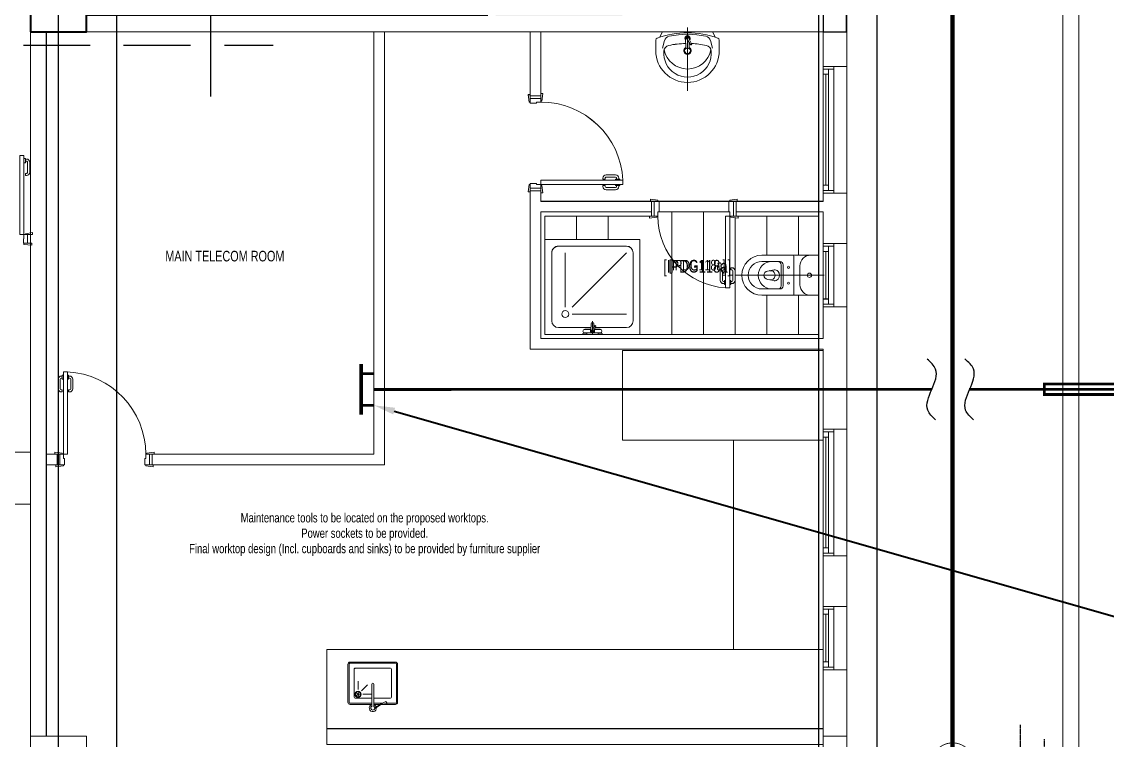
# Model space of a CAD drawing. Header units: metres. Extents: x -18745 to 220762, y -1579758 to -1356048.
# Drawn here: x 107464 to 117743, y -1381913 to -1375108 of the extents above; entities that cross this region are included whole.
import ezdxf
from ezdxf import colors
from ezdxf.entities.mleader import LeaderData, LeaderLine
from ezdxf.math import Vec2, Vec3

# ---------------------------------------------------------------- set-up
doc = ezdxf.new("R2010")
doc.units = ezdxf.units.M
for name, pattern in [('DASHDOTX2', [50.8, 25.4, -12.7, 0, -12.7]), ('DASHED', [19.05, 12.7, -6.35]), ('DASHED2', [0.375, 0.25, -0.125]), ('PHANTOMX2', [5, 2.5, -0.5, 0.5, -0.5, 0.5, -0.5])]:
    doc.linetypes.add(name, pattern=pattern)
doc.layers.get('0').update_dxf_attribs({"lineweight": 0})
for name, color, linetype in [('0E-PW-GRD', 6, 'Continuous'), ('0E-PW-GRD2', 6, 'Continuous'), ('A-100 - Copy$0$axes', 8, 'Continuous'), ('A-100 - Copy$0$PDF_Geometry', 8, 'Continuous'), ('PD-VENT', 70, 'Continuous')]:
    doc.layers.add(name, color=color, linetype=linetype)
for name, color, linetype, lineweight in [('A-100 - Copy$0$72_EGR_BASE_TEXT', 8, 'Continuous', 0), ('A-100 - Copy$0$Aluminum', 8, 'Continuous', 0), ('A-100 - Copy$0$car', 8, 'Continuous', 0), ('A-100 - Copy$0$Medical Equipment and Furniture', 8, 'Continuous', 0), ('A-100 - Copy$0$Proj', 8, 'Continuous', 0), ('A-100 - Copy$0$SANIT', 8, 'Continuous', 0), ('A-100 - Copy$0$Structure', 8, 'Continuous', 9), ('A-100 - Copy$0$Tiles', 8, 'Continuous', 0), ('A-100 - Copy$0$Walls', 8, 'Continuous', 0), ('A-100 - Copy$0$Wooden Joinery', 8, 'Continuous', 0), ('E-GRND', 94, 'DASHED2', 40), ('Proj', 7, 'Continuous', 18)]:
    doc.layers.add(name, color=color, linetype=linetype, lineweight=lineweight)
doc.styles.add('A-100 - Copy$0$X3G_ENTITY_257CFD', font='swisscl.ttf', dxfattribs={"height": 200})
doc.styles.add('A-100 - Copy$0$X3G_ENTITY_2587EA', font='swisscl.ttf', dxfattribs={"height": 200})
doc.styles.add('ROMANS', font='romans.shx', dxfattribs={"width": 0.85})

# ---------------------------------------------------------------- blocks, each defined once
blk = doc.blocks.new('A$C22ed9212')
at = {"layer": 'Proj', "elevation": 0}
for points in [[(-432849, -450919), (-432849, -448081, -0.414214), (-431649, -446881), (-427349, -446881), (-427349, -394531), (-432849, -394531), (-432849, -394381, -0.414214), (-430349, -391881), (-411749, -391881, -0.414214), (-408099, -395531), (-408099, -419046)], [(-432699, -450919), (-432699, -448081, -0.414214), (-431649, -447031), (-427199, -447031), (-427199, -394381), (-432699, -394381, -0.414214), (-430349, -392031), (-411749, -392031, -0.414214), (-408249, -395531), (-408249, -419046)]]:
    blk.add_lwpolyline(points, format="xyb", dxfattribs=at)
blk = doc.blocks.new('GROUND-ROD1')
at = {"layer": 'E-GRND', "linetype": 'ByBlock', "lineweight": -2}
h = blk.add_hatch(color=256, dxfattribs=at)
edge = h.paths.add_edge_path(flags=0)
edge.add_arc((-6, 4), 76.2, 0, 180)
edge.add_arc((-6, 4), 76.2, 180, 360)
for p, q in [((-650, -373), (-650, 373)), ((-876, -237), (-876, 237)), ((-1097, -92), (-1097, 95)), ((-2, 0), (-650, 0))]:
    blk.add_line(p, q, dxfattribs=at)
at = {"layer": 'E-GRND', "const_width": 8}
blk.add_lwpolyline([(111, -159, -2.025962), (111, 159, -0.493593), (111, -159, 0.493593)], format="xyb", dxfattribs=at)
at = {"layer": 'E-GRND', "linetype": 'ByBlock', "lineweight": -2}
for start, end in [(360, 180), (180, 360)]:
    blk.add_arc((-6, 4), 76.2, start, end, dxfattribs=at)
blk = doc.blocks.new('*U9')
at = {"layer": '0E-PW-GRD', "ltscale": 0.25}
for points, const_width in [([(-200, 850), (-200, 50)], 60), ([(-200, 700), (0, 700)], 40), ([(-200, 200), (0, 200)], 40)]:
    blk.add_lwpolyline(points, dxfattribs=dict(at, const_width=const_width))
blk = doc.blocks.new('A-100 - Copy$0$BMED-S-S DROP-IN SINK 45-38')
at = {"layer": 'A-100 - Copy$0$SANIT'}
for p, q in [((-18, 4), (-82, -36)), ((-235, -55), (-235, -415)), ((-225, -55), (-225, -415)), ((-80, -35), (-215, -35)), ((-135, -45), (-215, -45)), ((-82, -36), (-137, -43)), ((-122, -61), (-137, -43)), ((-79, -40), (-122, -61)), ((-19, -2), (-79, -40)), ((-9, -16), (-9, -226)), ((9, -16), (9, -226)), ((215, -35), (9, -35)), ((215, -45), (9, -45)), ((225, -415), (225, -55)), ((235, -415), (235, -55)), ((94, -131), (14, -131)), ((107, -163), (51, -219)), ((139, -176), (139, -256)), ((-215, -425), (215, -425)), ((-215, -435), (215, -435))]:
    blk.add_line(p, q, dxfattribs=at)
at = {"layer": 'A-100 - Copy$0$SANIT', "ltscale": 250}
for p, q in [((-177, -103), (-177, -367)), ((-9, -93), (-167, -93)), ((167, -93), (9, -93)), ((177, -367), (177, -103)), ((-167, -377), (167, -377))]:
    blk.add_line(p, q, dxfattribs=at)
at = {"layer": 'A-100 - Copy$0$SANIT'}
for points in [[(-9, -45), (-89, -45)], [(-9, -35), (-72, -35)], [(134, -131), (110, -131)], [(137, -126), (130, -103)], [(137, -135), (130, -158)], [(143, -128), (162, -114)], [(143, -134), (162, -148)]]:
    blk.add_lwpolyline(points, dxfattribs=at)
for points in [[(139, -160, 1), (139, -102, 1)], [(139, -136, 1), (139, -126, 1)]]:
    blk.add_lwpolyline(points, format="xyb", close=True, dxfattribs=at)
for radius in [26, 25]:
    blk.add_circle((139, -131), radius, dxfattribs=at)
for centre, radius, start, end in [((0, 0), 33.7, 286.1245, 188.9357), ((0, 0), 18.8, 299.9969, 239.9969), ((-215, -55), 20, 90, 180), ((-215, -55), 10, 90, 180), ((0, 0), 33.7, 197.3556, 253.8692), ((215, -55), 20, 0, 90), ((215, -55), 10, 0, 90), ((0, -226), 9.38, 179.9969, 359.9969), ((-215, -415), 20, 180, 270), ((-215, -415), 10, 180, 270), ((215, -415), 10, 270, 0), ((215, -415), 20, 270, 0)]:
    blk.add_arc(centre, radius, start, end, dxfattribs=at)
at = {"layer": 'A-100 - Copy$0$SANIT', "ltscale": 250}
for centre, start, end in [((-167, -103), 90.0094, 180.0094), ((167, -103), 0, 90), ((-167, -367), 180, 270), ((167, -367), 270, 0)]:
    blk.add_arc(centre, 10, start, end, dxfattribs=at)
blk = doc.blocks.new('A-100 - Copy$0$WC manta')
at = {"layer": 'A-100 - Copy$0$SANIT'}
for p, q in [((-0.13, 0.18), (-0.13, -0.18)), ((-0.12, 0.19), (0.41, 0.19)), ((0.109, 0.18), (0.109, -0.18)), ((0.239, 0.13), (0.41, 0.13)), ((-0.18, 0), (0.65, 0)), ((0.05, 0.09), (0.05, -0.09)), ((0.209, 0.1), (0.209, -0.1)), ((0.229, 0.1), (0.229, -0.1)), ((0.296, 0.051), (0.358, 0.039)), ((0.296, -0.051), (0.358, -0.039)), ((-0.12, -0.19), (0.41, -0.19)), ((0.239, -0.13), (0.41, -0.13))]:
    blk.add_line(p, q, dxfattribs=at)
for centre, radius in [((-0.04, 0), 0.02), ((0.159, 0.075), 0.01), ((0.159, -0.075), 0.01)]:
    blk.add_circle(centre, radius, dxfattribs=at)
for centre, radius, start, end in [((-0.12, 0.18), 0.01, 90, 180), ((-0.05, 0.09), 0.1, 0, 90), ((0.119, 0.18), 0.01, 90, 180), ((0.239, 0.1), 0.03, 90, 180), ((0.259, 0.1), 0.03, 90, 180), ((0.315, 0), 0.13, 270, 90), ((0.41, 0), 0.19, 270, 90), ((0.41, 0), 0.13, 270, 90), ((0.303, 0), 0.0588, 141.525, 218.475), ((0.288, 0.012), 0.04, 79.4289, 141.525), ((0.345, 0), 0.0588, 166.4176, 193.5824), ((0.327, 0.004), 0.04, 79.4289, 166.4176), ((0.351, 0), 0.04, 280.5711, 79.4289), ((-0.05, -0.09), 0.1, 270, 0), ((0.239, -0.1), 0.03, 180, 270), ((0.259, -0.1), 0.03, 180, 270), ((0.288, -0.012), 0.04, 218.475, 280.5711), ((0.327, -0.004), 0.04, 193.5824, 280.5711), ((-0.12, -0.18), 0.01, 180, 270), ((0.119, -0.18), 0.01, 180, 270)]:
    blk.add_arc(centre, radius, start, end, dxfattribs=at)
blk = doc.blocks.new('A-100 - Copy$0$lav-manta 60')
at = {"layer": 'A-100 - Copy$0$SANIT'}
for p, q in [((-0.266, -0.053), (-0.236, 0)), ((-0.236, 0), (0.236, 0)), ((0, 0.04), (0, -0.56)), ((0.266, -0.053), (0.236, 0)), ((-0.3, -0.079), (-0.3, -0.18)), ((-0.218, -0.084), (-0.238, -0.154)), ((-0.015, -0.147), (-0.02, -0.064)), ((0.027, -0.121), (-0.008, -0.067)), ((0.039, -0.114), (0.009, -0.058)), ((0.019, -0.077), (0.02, -0.064)), ((0.218, -0.084), (0.238, -0.154)), ((0.3, -0.079), (0.3, -0.18)), ((0.015, -0.147), (0.017, -0.106))]:
    blk.add_line(p, q, dxfattribs=at)
for centre, radius, start, end in [((-0.28, -0.079), 0.02, 109.8229, 180), ((0, -0.856), 0.846, 70.1771, 109.8229), ((-0.161, -0.101), 0.06, 101.8086, 164.0794), ((0, -0.87), 0.846, 78.1914, 101.8086), ((0, -0.062), 0.025, 320.7474, 220.368), ((0, -0.062), 0.02, 353.2671, 186.682), ((0, -0.062), 0.00966, 25.4127, 215.9577), ((0.161, -0.101), 0.06, 15.9206, 78.1914), ((0.28, -0.079), 0.02, 0, 70.1771), ((0, -0.18), 0.3, 180, 0), ((0, -0.204), 0.225, 174.8142, 5.1858), ((-0.165, -0.189), 0.06, 102.0883, 174.8142), ((0, -0.128), 0.225, 190.6097, 349.3903), ((0, -0.957), 0.846, 91.1572, 102.0883), ((0, -0.18), 0.035, 115.3106, 64.6894), ((0, -0.18), 0.0275, 117.1496, 62.8504), ((0, -0.147), 0.015, 180, 0), ((0, -0.957), 0.846, 88.5486, 88.844), ((0.033, -0.118), 0.00666, 210.6852, 30.6852), ((0, -0.957), 0.846, 77.9117, 87.4274), ((0.165, -0.189), 0.06, 5.1858, 77.9117)]:
    blk.add_arc(centre, radius, start, end, dxfattribs=at)
blk = doc.blocks.new('A-100 - Copy$0$SHOWER TRAY 80x80')
at = {"layer": 'A-100 - Copy$0$SANIT'}
for p, q in [((0, 0), (0, 0.8)), ((0.8, 0.8), (0, 0.8)), ((0.1143, 0.7429), (0.6857, 0.7429)), ((0.8, 0), (0.8, 0.8)), ((0.0571, 0.4124), (0.0571, 0.6857)), ((0.7429, 0.1143), (0.7429, 0.6857)), ((0.1714, 0.1143), (0.1714, 0.5714)), ((0.2286, 0.6286), (0.6857, 0.6286)), ((0.2286, 0.5714), (0.6857, 0.1143)), ((0.01, 0.455), (0.01, 0.475)), ((0.0163, 0.475), (0.01, 0.475)), ((0.0125, 0.335), (0.0125, 0.465)), ((0.0425, 0.4133), (0.0425, 0.465)), ((0.11, 0.4), (0, 0.4)), ((0.0125, 0.455), (0.01, 0.455)), ((0.0667, 0.3728), (0.0271, 0.3939)), ((0.0895, 0.4105), (0.0316, 0.4139)), ((0.0407, 0.3866), (0.0316, 0.3861)), ((0.0715, 0.3808), (0.0334, 0.4058)), ((0.0425, 0.335), (0.0425, 0.3857)), ((0.0571, 0.1143), (0.0571, 0.3779)), ((0.0608, 0.3878), (0.0895, 0.3895)), ((0.01, 0.345), (0.01, 0.325)), ((0.0125, 0.345), (0.01, 0.345)), ((0.0163, 0.325), (0.01, 0.325)), ((0, 0), (0.8, 0)), ((0.1143, 0.0571), (0.6857, 0.0571))]:
    blk.add_line(p, q, dxfattribs=at)
blk.add_circle((0.1714, 0.6286), 0.0286, dxfattribs=at)
for centre, radius, start, end in [((0.1143, 0.6857), 0.0571, 90, 180), ((0.6857, 0.6857), 0.0571, 360, 90), ((0, 0.475), 0.01, 0, 90), ((0.0275, 0.465), 0.015, 0, 180), ((0, 0.455), 0.01, 270, 0), ((0.03, 0.4), 0.0175, 49.63201, 309.25255), ((0.03, 0.4), 0.014, 83.26708, 276.73292), ((0.03, 0.4), 0.00676, 54.04228, 244.58733), ((0.0691, 0.3768), 0.00467, 239.31481, 59.31481), ((0.0895, 0.4), 0.0105, 270, 90), ((0, 0.345), 0.01, 0, 90), ((0, 0.325), 0.01, 270, 0), ((0.0275, 0.335), 0.015, 180, 0), ((0.1143, 0.1143), 0.0571, 180, 270), ((0.6857, 0.1143), 0.0571, 270, 360)]:
    blk.add_arc(centre, radius, start, end, dxfattribs=at)
blk = doc.blocks.new('A-100 - Copy$0$A$C26754117')
at = {"layer": 'A-100 - Copy$0$car'}
for p, q in [((750, 820), (90, 820)), ((90, 720), (750, 720))]:
    blk.add_line(p, q, dxfattribs=at)
at = {"layer": 'A-100 - Copy$0$Wooden Joinery'}
for p, q in [((670, 71), (670, 161)), ((690, 71), (690, 161)), ((710, 191), (700, 191)), ((710, 171), (700, 171)), ((710, 171), (710, 191)), ((770, 191), (780, 191)), ((770, 171), (770, 191)), ((770, 171), (780, 171)), ((790, 71), (790, 161)), ((810, 71), (810, 161)), ((710, 61), (700, 61)), ((710, 41), (700, 41)), ((710, 31), (710, 71)), ((720, 71), (710, 71)), ((720, 31), (710, 31)), ((760, 71), (770, 71)), ((760, 31), (770, 31)), ((770, 31), (770, 71)), ((770, 61), (780, 61)), ((770, 41), (780, 41))]:
    blk.add_line(p, q, dxfattribs=at)
for points in [[(80, 820), (80, 830), (10, 840), (10, 820)], [(760, 820), (760, 830), (830, 840), (830, 820)], [(70, 680), (70, 670), (0, 660), (0, 680)], [(720, 680), (720, 1), (760, 1), (760, 680)], [(770, 680), (770, 670), (840, 660), (840, 680)]]:
    blk.add_lwpolyline(points, close=True, dxfattribs=at)
for points in [[(45, 680), (45, 820), (20, 820), (20, 680), (45, 680)], [(45, 680), (80, 680), (80, 720), (90, 720), (90, 820), (45, 820), (45, 680)], [(795, 680), (760, 680), (760, 720), (750, 720), (750, 820), (795, 820), (795, 680)], [(795, 680), (795, 820), (820, 820), (820, 680), (795, 680)]]:
    blk.add_lwpolyline(points, dxfattribs=at)
for centre, radius, start, end in [((760, 680), 680, 180, 266.6277), ((700, 161), 30, 90, 180), ((700, 161), 10, 90, 180), ((780, 161), 30, 0, 90), ((780, 161), 10, 0, 90), ((700, 71), 30, 180, 270), ((700, 71), 10, 180, 270), ((780, 71), 10, 270, 0), ((780, 71), 30, 270, 0)]:
    blk.add_arc(centre, radius, start, end, dxfattribs=at)
blk = doc.blocks.new('A-100 - Copy$0$PORTE9010')
at = {"layer": 'A-100 - Copy$0$Wooden Joinery'}
for p, q in [((-0.351, 1.138), (-0.351, 1.048)), ((-0.331, 1.138), (-0.331, 1.048)), ((-0.311, 1.168), (-0.321, 1.168)), ((-0.311, 1.148), (-0.321, 1.148)), ((-0.311, 1.178), (-0.311, 1.138)), ((-0.301, 1.178), (-0.311, 1.178)), ((-0.301, 1.138), (-0.311, 1.138)), ((-0.261, 1.178), (-0.251, 1.178)), ((-0.261, 1.138), (-0.251, 1.138)), ((-0.251, 1.178), (-0.251, 1.138)), ((-0.251, 1.168), (-0.241, 1.168)), ((-0.251, 1.148), (-0.241, 1.148)), ((-0.231, 1.138), (-0.231, 1.048)), ((-0.211, 1.138), (-0.211, 1.048)), ((-0.311, 1.038), (-0.321, 1.038)), ((-0.311, 1.038), (-0.311, 1.018)), ((-0.251, 1.038), (-0.241, 1.038)), ((-0.251, 1.038), (-0.251, 1.018)), ((-0.311, 1.018), (-0.321, 1.018)), ((-0.251, 1.018), (-0.241, 1.018))]:
    blk.add_line(p, q, dxfattribs=at)
for points in [[(-0.261, 0.429), (-0.261, 1.208), (-0.301, 1.208), (-0.301, 0.429)], [(-0.311, 0.429), (-0.311, 0.439), (-0.381, 0.449), (-0.381, 0.429)], [(0.489, 0.429), (0.489, 0.439), (0.559, 0.449), (0.559, 0.429)], [(-0.301, 0.329), (-0.301, 0.319), (-0.371, 0.309), (-0.371, 0.329)], [(0.479, 0.329), (0.479, 0.319), (0.549, 0.309), (0.549, 0.329)]]:
    blk.add_lwpolyline(points, close=True, dxfattribs=at)
for points in [[(-0.336, 0.429), (-0.336, 0.329), (-0.361, 0.329), (-0.361, 0.429), (-0.336, 0.429)], [(-0.336, 0.429), (-0.301, 0.429), (-0.301, 0.389), (-0.291, 0.389), (-0.291, 0.329), (-0.336, 0.329), (-0.336, 0.429)], [(0.514, 0.429), (0.479, 0.429), (0.479, 0.389), (0.469, 0.389), (0.469, 0.329), (0.514, 0.329), (0.514, 0.429)], [(0.514, 0.429), (0.514, 0.329), (0.539, 0.329), (0.539, 0.429), (0.514, 0.429)]]:
    blk.add_lwpolyline(points, dxfattribs=at)
for centre, radius, start, end in [((-0.321, 1.138), 0.03, 90, 180), ((-0.321, 1.138), 0.01, 90, 180), ((-0.301, 0.429), 0.78, 0, 87.0605), ((-0.241, 1.138), 0.03, 0, 90), ((-0.241, 1.138), 0.01, 0, 90), ((-0.321, 1.048), 0.03, 180, 270), ((-0.321, 1.048), 0.01, 180, 270), ((-0.241, 1.048), 0.01, 270, 0), ((-0.241, 1.048), 0.03, 270, 0)]:
    blk.add_arc(centre, radius, start, end, dxfattribs=at)
blk = doc.blocks.new('A-100 - Copy$0$A$C72370EFE')
at = {"layer": 'A-100 - Copy$0$Wooden Joinery'}
for p, q in [((-0.05, -0.07), (-0.05, -0.16)), ((-0.03, -0.07), (-0.03, -0.16)), ((-0.01, -0.04), (-0.02, -0.04)), ((-0.01, -0.06), (-0.02, -0.06)), ((-0.01, -0.03), (-0.01, -0.07)), ((0, -0.03), (-0.01, -0.03)), ((0, -0.07), (-0.01, -0.07)), ((0.04, -0.03), (0.05, -0.03)), ((0.04, -0.07), (0.05, -0.07)), ((0.05, -0.03), (0.05, -0.07)), ((0.05, -0.04), (0.06, -0.04)), ((0.05, -0.06), (0.06, -0.06)), ((0.07, -0.07), (0.07, -0.16)), ((0.09, -0.07), (0.09, -0.16)), ((-0.01, -0.17), (-0.02, -0.17)), ((-0.01, -0.19), (-0.02, -0.19)), ((-0.01, -0.17), (-0.01, -0.19)), ((0.05, -0.17), (0.06, -0.17)), ((0.05, -0.17), (0.05, -0.19)), ((0.05, -0.19), (0.06, -0.19))]:
    blk.add_line(p, q, dxfattribs=at)
for centre, radius, start, end in [((-0.02, -0.07), 0.03, 90, 180), ((-0.02, -0.07), 0.01, 90, 180), ((0.06, -0.07), 0.03, 0, 90), ((0.06, -0.07), 0.01, 0, 90), ((-0.02, -0.16), 0.03, 180, 270), ((-0.02, -0.16), 0.01, 180, 270), ((0.06, -0.16), 0.01, 270, 0), ((0.06, -0.16), 0.03, 270, 0)]:
    blk.add_arc(centre, radius, start, end, dxfattribs=at)
blk = doc.blocks.new('A-100 - Copy$0$A$C41DF7AD3')
at = {"layer": 'A-100 - Copy$0$Wooden Joinery', "elevation": 0}
for points in [[(820, 780), (820, 1559), (860, 1559), (860, 780)], [(70, 780), (70, 790), (0, 800), (0, 780)], [(870, 780), (870, 790), (940, 800), (940, 780)], [(80, 680), (80, 670), (10, 660), (10, 680)], [(860, 680), (860, 670), (930, 660), (930, 680)]]:
    blk.add_lwpolyline(points, close=True, dxfattribs=at)
for points in [[(45, 780), (45, 680), (20, 680), (20, 780), (45, 780)], [(45, 780), (80, 780), (80, 740), (90, 740), (90, 680), (45, 680), (45, 780)], [(895, 780), (860, 780), (860, 740), (850, 740), (850, 680), (895, 680), (895, 780)], [(895, 780), (895, 680), (920, 680), (920, 780), (895, 780)]]:
    blk.add_lwpolyline(points, dxfattribs=at)
at = {"layer": 'A-100 - Copy$0$Wooden Joinery'}
blk.add_arc((860, 780, 0), 780, 92.9397, 180, dxfattribs=at)
at = {"layer": 'A-100 - Copy$0$Wooden Joinery', "xscale": 999.9999999998856, "yscale": 999.9999999998856, "zscale": 999.9999999998856}
blk.add_blockref('A-100 - Copy$0$A$C72370EFE', (820, 1559, 0), dxfattribs=at)
blk = doc.blocks.new('A-100 - Copy$0$A$C02230961')
at = {"layer": 'A-100 - Copy$0$PDF_Geometry', "lineweight": 25}
h = blk.add_hatch(dxfattribs=at)
h.set_pattern_fill('ANGLE', color=256, scale=500)
h.set_pattern_definition([(0, (-1219317.64, -1092026.17), (0, 137.5), [100, -37.5]), (90, (-1219317.64, -1092026.17), (-137.5, 8e-15), [100, -37.5])])
h.paths.add_polyline_path([(10724, -4994), (11263, -4994), (11263, -4562), (10963, -4562), (10963, -4603), (10821, -4603), (10821, -4562), (10350, -4562), (10350, -4603), (10208, -4603), (10208, -4562), (10033, -4562), (10033, -4003), (9939, -4003), (9939, -4562), (9636, -4562), (9636, -4603), (9501, -4603), (9501, -4562), (9022, -4562), (9022, -4603), (8888, -4603), (8888, -4562), (8706, -4562), (8706, -5308), (8739, -5308), (8723, -5388), (9043, -5388), (9043, -5429), (9040, -5429, -0.375368), (8716, -5712, -0.39984), (9466, -6426), (9467, -6426), (9467, -6466), (9433, -6466), (9420, -6483, -0.414214), (9390, -6514), (9393, -6520), (9302, -6514, -0.599371), (9277, -6466), (8723, -6466), (8741, -6557), (10724, -6557)])
h.paths.add_polyline_path([(14437, -4637), (11970, -4637), (11970, -6462), (11337, -6462), (11337, -6631), (11263, -6631), (11263, -7372), (11263, -7439), (11337, -7439), (11337, -8356), (12537, -8356), (12537, -8066), (12517, -8066), (12531, -7992), (12537, -7992), (12537, -7318), (12530, -7318), (12517, -7251), (12537, -7251), (12537, -6968), (12517, -6968), (12533, -6887), (12537, -6887), (12537, -6220), (12530, -6220), (12517, -6146), (12537, -6146), (12537, -5762), (14437, -5762)])
h.paths.add_polyline_path([(12037, -7392), (12031, -7392), (12031, -7405, 0.414215)], flags=16)
h.paths.add_polyline_path([(12091, -7338), (12091, -7379), (11344, -7379), (11344, -7338), (11903, -7338), (11903, -7332), (11923, -7332), (11923, -7311), (12031, -7311), (12031, -7332), (12058, -7332)], flags=16)
h.paths.add_polyline_path([(11933, -7406), (12024, -7413), (11933, -7406, -0.517639), (11924, -7392), (11923, -7392), (11923, -7396, 0.414214)], flags=16)
h.paths.add_polyline_path([(11350, -7392), (11364, -7460), (11344, -7460), (11344, -7392)], flags=16)
h.paths.add_polyline_path([(2957, -10512), (2878, -10512), (2878, -10539), (2797, -10524), (2797, -11076, -0.599371), (2844, -11101), (2844, -11192), (2839, -11173, -0.584927), (2814, -11219), (2817, -11226), (2803, -11226), (2803, -11233), (2797, -11267), (2756, -11267), (2756, -11266, -0.39984), (2042, -10515, -0.381307), (1752, -10840), (1752, -10842), (1719, -10842), (1719, -10519), (1678, -10519), (1657, -10519), (1657, -10512), (-43, -10512), (-43, -11138), (-43, -12312), (2957, -12312)])
h.paths.add_polyline_path([(638, -11637), (2300, -11637), (2300, -11241), (638, -11241)], flags=24)
h.paths.add_polyline_path([(12347, -5214), (13382, -5214), (13382, -4917), (12347, -4917)], flags=24)
h.paths.add_polyline_path([(8700, -6313), (10213, -6313), (10213, -5593), (8700, -5593)], flags=9)
h.paths.add_polyline_path([(10171, -5243), (10171, -6572), (10710, -6572), (10710, -5243)], flags=9)
h.paths.add_polyline_path([(9375, -4958), (10991, -4958), (10991, -4661), (9375, -4661)], flags=24)
at = {"color": 8}
blk.add_line((6931, -15181, -2), (7463, -15181, -2), dxfattribs=at)
at = {"layer": 'A-100 - Copy$0$Aluminum'}
for p, q in [((14438, -8839, -5), (14438, -10039, -5)), ((14438, -8839, -5), (14663, -8839, -5)), ((14538, -8839, -5), (14538, -10039, -5)), ((14663, -10039, -5), (14663, -8839, -5)), ((14538, -8864, -5), (14438, -8864, -5)), ((14488, -8914, -5), (14438, -8914, -5)), ((14463, -9964, -5), (14463, -8914, -5)), ((14488, -8864, -5), (14488, -10014, -5)), ((14488, -9964, -5), (14438, -9964, -5)), ((14538, -10014, -5), (14438, -10014, -5)), ((14438, -10517, -5), (14438, -11117, -5)), ((14538, -10542, -5), (14438, -10542, -5)), ((14488, -10542, -5), (14488, -11092, -5)), ((14538, -10517, -5), (14538, -11117, -5)), ((14663, -11117, -5), (14663, -10517, -5)), ((14488, -10592, -5), (14438, -10592, -5)), ((14463, -11042, -5), (14463, -10592, -5)), ((14488, -11042, -5), (14438, -11042, -5)), ((14538, -11092, -5), (14438, -11092, -5)), ((14438, -12275, -2), (14438, -13475, -2)), ((14538, -12300, -2), (14438, -12300, -2)), ((14488, -12300, -2), (14488, -13450, -2)), ((14538, -12275, -2), (14538, -13475, -2)), ((14488, -12350, -2), (14438, -12350, -2)), ((14463, -13400, -2), (14463, -12350, -2)), ((14488, -13400, -2), (14438, -13400, -2)), ((14538, -13450, -2), (14438, -13450, -2)), ((14438, -13953, -2), (14438, -14553, -2)), ((14538, -13978, -2), (14438, -13978, -2)), ((14488, -13978, -2), (14488, -14528, -2)), ((14538, -13953, -2), (14538, -14553, -2)), ((14488, -14028, -2), (14438, -14028, -2)), ((14463, -14478, -2), (14463, -14028, -2)), ((14488, -14478, -2), (14438, -14478, -2)), ((14538, -14528, -2), (14438, -14528, -2))]:
    blk.add_line(p, q, dxfattribs=at)
at = {"layer": 'A-100 - Copy$0$Medical Equipment and Furniture'}
for p, q in [((9738, -14361, -2), (9738, -15111, -2)), ((9738, -15111, -2), (9738, -15261, -2))]:
    blk.add_line(p, q, dxfattribs=at)
for points, elevation in [([(14438, -11530), (12538, -11530), (12538, -12380), (14438, -12380)], 0), ([(13588, -14361), (13588, -12380), (14438, -12380), (14438, -14361)], -2)]:
    blk.add_lwpolyline(points, close=True, dxfattribs=dict(at, elevation=elevation))
at = {"layer": 'A-100 - Copy$0$Medical Equipment and Furniture', "elevation": -2}
for points in [[(9738, -14361), (14438, -14361), (14438, -15111), (9738, -15111)], [(9738, -15261), (14438, -15261), (14438, -15111), (9738, -15111)]]:
    blk.add_lwpolyline(points, dxfattribs=at)
at = {"layer": 'A-100 - Copy$0$PDF_Geometry', "lineweight": 5, "elevation": -2}
for points in [[(11263, -8356), (7463, -8356), (7463, -7979), (6931, -7979), (6931, -22687), (4532, -22687)], [(6931, -15181), (6931, -8511)], [(7079, -15181), (7079, -8511)], [(7463, -8511), (14437, -8511)], [(6870, -9710), (6884, -9710), (6884, -9751), (6870, -9751)], [(6884, -9724), (6891, -9724)], [(6884, -9744), (6891, -9744)], [(6904, -9747), (6904, -9842)], [(6924, -9747), (6924, -9842)], [(6891, -9872), (6884, -9872), (6884, -9852), (6891, -9852)], [(5732, -12494), (6931, -12494)], [(-43, -12986), (5732, -12986), (6931, -12986)]]:
    blk.add_lwpolyline(points, dxfattribs=at)
at = {"layer": 'A-100 - Copy$0$PDF_Geometry', "lineweight": 40, "elevation": -2}
blk.add_lwpolyline([(6931, -8511), (7463, -8511), (7463, -7979), (6931, -7979)], close=True, dxfattribs=at)
at = {"layer": 'A-100 - Copy$0$PDF_Geometry', "lineweight": 25, "elevation": -2}
blk.add_lwpolyline([(14437, -8511), (14659, -8511), (14659, -7979), (14437, -7979)], close=True, dxfattribs=at)
at = {"layer": 'A-100 - Copy$0$PDF_Geometry', "elevation": -2}
for points in [[(8636, -8255), (8636, -9124)], [(6864, -8639), (7497, -8639)], [(7814, -8639), (8447, -8639)], [(8770, -8639), (9229, -8639)]]:
    blk.add_lwpolyline(points, dxfattribs=at)
at = {"layer": 'A-100 - Copy$0$PDF_Geometry', "lineweight": 5, "elevation": -2}
for points in [[(6830, -10431), (6870, -10431), (6870, -9683), (6830, -9683)], [(6904, -10431), (6931, -10431), (6931, -10512), (6904, -10512), (6904, -10431), (6870, -10431), (6870, -10471), (6864, -10471), (6864, -10512), (6904, -10512)], [(6884, -10431), (6884, -10424), (6951, -10411), (6951, -10431)], [(6870, -10512), (6870, -10525), (6944, -10532), (6944, -10512)], [(6931, -15707), (7463, -15707), (7463, -15181), (6931, -15181)]]:
    blk.add_lwpolyline(points, close=True, dxfattribs=at)
at = {"layer": 'A-100 - Copy$0$PDF_Geometry', "lineweight": 5}
for centre, radius, start, end in [((6894, -9747, -2), 30.3, 359.9231, 90.0769), ((6894, -9747, -2), 10.1, 359.9231, 90.0769), ((6894, -9842, -2), 10.1, 269.9231, 0.0769), ((6894, -9842, -2), 30.3, 269.9231, 0.0769)]:
    blk.add_arc(centre, radius, start, end, dxfattribs=at)
at = {"layer": 'A-100 - Copy$0$Proj'}
for p, q in [((14663, -13475, -2), (14663, -12275, -2)), ((14663, -14553, -2), (14663, -13953, -2))]:
    blk.add_line(p, q, dxfattribs=at)
at = {"layer": 'A-100 - Copy$0$Structure'}
for points, elevation in [([(6933, -8511), (7463, -8511), (7463, -7981), (6933, -7981)], -5), ([(14438, -8511), (14663, -8511), (14663, -7981), (14438, -7981)], -2), ([(6933, -15711), (7463, -15711), (7463, -15181), (6933, -15181)], -5), ([(14438, -15711), (14663, -15711), (14663, -15181), (14438, -15181)], -2)]:
    blk.add_lwpolyline(points, close=True, dxfattribs=dict(at, elevation=elevation))
at = {"layer": 'A-100 - Copy$0$Tiles'}
for p, q in [((12103, -10477, -5), (12103, -10257, -5)), ((12403, -10477, -5), (12403, -10257, -5)), ((13003, -11377, -5), (13003, -10217, -5)), ((13303, -11377, -5), (13303, -10217, -5)), ((13603, -11377, -5), (13603, -10273, -5)), ((13903, -10627, -5), (13903, -10257, -5)), ((14203, -10627, -5), (14203, -10257, -5)), ((13483, -10817, -5), (13513, -10817, -5)), ((13553, -10817, -5), (13583, -10817, -5)), ((13603, -10817, -5), (13668, -10817, -5)), ((13903, -11377, -5), (13903, -11007, -5)), ((14203, -11377, -5), (14203, -11007, -5))]:
    blk.add_line(p, q, dxfattribs=at)
at = {"layer": 'A-100 - Copy$0$Tiles', "elevation": -5}
blk.add_lwpolyline([(13613, -10257), (14398, -10257), (14398, -11377), (11803, -11377), (11803, -10257), (12813, -10257)], dxfattribs=at)
at = {"layer": 'A-100 - Copy$0$Walls'}
for p, q in [((6933, -15181, -5), (6933, -8511, -5)), ((7083, -15181, -5), (7083, -8511, -5)), ((7463, -8511, -2), (11663, -8511, -2)), ((11663, -9117, -5), (11663, -8511, -5)), ((11763, -8511, -2), (14438, -8511, -2)), ((11763, -9117, -5), (11763, -8511, -5)), ((14438, -8839, -5), (14438, -8511, -2)), ((14663, -8839, -5), (14663, -8511, -2)), ((11663, -10017, -5), (11663, -11517, -5)), ((11763, -10017, -5), (11663, -10017, -5)), ((11763, -10017, -5), (11763, -10117, -5)), ((14438, -10039, -5), (14663, -10039, -5)), ((14438, -10117, -5), (14438, -10039, -5)), ((14663, -10517, -5), (14663, -10039, -5)), ((12813, -10117, -5), (11763, -10117, -5)), ((12813, -10217, -5), (12813, -10117, -5)), ((14438, -10117, -5), (13613, -10117, -5)), ((13613, -10217, -5), (13613, -10117, -5)), ((11763, -10217, -5), (11763, -11417, -5)), ((12813, -10217, -5), (11763, -10217, -5)), ((14438, -10217, -5), (13613, -10217, -5)), ((14438, -10517, -5), (14438, -10217, -5)), ((14438, -10517, -5), (14663, -10517, -5)), ((12638, -11011, -2), (12638, -10711, -2)), ((14438, -11417, -4), (14438, -11117, -5)), ((14438, -11117, -5), (14663, -11117, -5)), ((14663, -12275, -2), (14663, -11117, -5)), ((14438, -11417, -5), (11763, -11417, -5)), ((14438, -11517, -5), (11663, -11517, -5)), ((14438, -12275, -2), (14438, -11517, -4)), ((14438, -12275, -2), (14663, -12275, -2)), ((14438, -13953, -2), (14438, -13475, -2)), ((14438, -13475, -2), (14663, -13475, -2)), ((14663, -13953, -2), (14663, -13475, -2)), ((14438, -13953, -2), (14663, -13953, -2)), ((14438, -14553, -2), (14438, -15181, -2)), ((14663, -14553, -2), (14438, -14553, -2)), ((14663, -15181, -2), (14663, -14553, -2))]:
    blk.add_line(p, q, dxfattribs=at)
at = {"layer": 'A-100 - Copy$0$Medical Equipment and Furniture', "rotation": 180}
blk.add_blockref('A-100 - Copy$0$BMED-S-S DROP-IN SINK 45-38', (10173, -14916, -2), dxfattribs=at)
at = {"layer": 'A-100 - Copy$0$SANIT', "xscale": 1000.000000000223, "yscale": 1000.000000000223, "zscale": 1000.000000000223}
blk.add_blockref('A-100 - Copy$0$lav-manta 60', (13153, -8511, -2), dxfattribs=at)
at = {"layer": 'A-100 - Copy$0$SANIT'}
for name, p, xscale, yscale, zscale, rotation in [('A-100 - Copy$0$SHOWER TRAY 80x80', (12703, -11377, -5), 1125.00003893818, 1125.00003893818, 1125.00003893818, 90.00000000000001), ('A-100 - Copy$0$WC manta', (14268, -10817, -5), 999.9999999999995, 999.9999999999995, 999.9999999999995, 180)]:
    blk.add_blockref(name, p, dxfattribs=dict(at, xscale=xscale, yscale=yscale, zscale=zscale, rotation=rotation))
at = {"layer": 'A-100 - Copy$0$Wooden Joinery', "xscale": -1000, "yscale": 1000, "zscale": 1000, "rotation": 269.9999999997332}
blk.add_blockref('A-100 - Copy$0$PORTE9010', (11334, -9656, -5), dxfattribs=at)
at = {"layer": 'A-100 - Copy$0$Wooden Joinery'}
blk.add_blockref('A-100 - Copy$0$A$C26754117', (12793, -10937, -5), dxfattribs=at)
at = {"layer": 'A-100 - Copy$0$72_EGR_BASE_TEXT', "insert": (13245, -10672, -5), "char_height": 120, "attachment_point": 2, "style": 'A-100 - Copy$0$X3G_ENTITY_2587EA'}
blk.add_mtext('[IPDG118a]', dxfattribs=at)
at = {"layer": 'A-100 - Copy$0$Medical Equipment and Furniture', "insert": (10096, -13070, -2), "char_height": 87.47, "width": 4120.44, "attachment_point": 2, "style": 'A-100 - Copy$0$X3G_ENTITY_257CFD'}
blk.add_mtext('Maintenance tools to be located on the proposed worktops.\\PPower sockets to be provided.\\PFinal worktop design (Incl. cupboards and sinks) to be provided by furniture supplier', dxfattribs=at)
blk = doc.blocks.new('A-100 - Copy')
at = {"layer": 'A-100 - Copy$0$Aluminum'}
for p, q in [((115053.3, -1375530.7, -2.4), (115053.3, -1376730.7, -2.4)), ((115053.3, -1375530.7, -2.4), (115278.3, -1375530.7, -2.4)), ((115153.3, -1375555.7, -2.4), (115053.3, -1375555.7, -2.4)), ((115103.3, -1375555.7, -2.4), (115103.3, -1376705.7, -2.4)), ((115153.3, -1375530.7, -2.4), (115153.3, -1376730.7, -2.4)), ((115278.3, -1376730.7, -2.4), (115278.3, -1375530.7, -2.4)), ((115103.3, -1375605.7, -2.4), (115053.3, -1375605.7, -2.4)), ((115078.3, -1376655.7, -2.4), (115078.3, -1375605.7, -2.4)), ((115103.3, -1376655.7, -2.4), (115053.3, -1376655.7, -2.4)), ((115153.3, -1376705.7, -2.4), (115053.3, -1376705.7, -2.4)), ((115053.3, -1377208.7, -2.4), (115053.3, -1377808.7, -2.4)), ((115153.3, -1377233.7, -2.4), (115053.3, -1377233.7, -2.4)), ((115103.3, -1377283.7, -2.4), (115053.3, -1377283.7, -2.4)), ((115078.3, -1377733.7, -2.4), (115078.3, -1377283.7, -2.4)), ((115103.3, -1377233.7, -2.4), (115103.3, -1377783.7, -2.4)), ((115153.3, -1377208.7, -2.4), (115153.3, -1377808.7, -2.4)), ((115278.3, -1377808.7, -2.4), (115278.3, -1377208.7, -2.4)), ((115103.3, -1377733.7, -2.4), (115053.3, -1377733.7, -2.4)), ((115153.3, -1377783.7, -2.4), (115053.3, -1377783.7, -2.4)), ((115053.3, -1378966.7, 0), (115053.3, -1380166.7, 0)), ((115153.3, -1378991.7, 0), (115053.3, -1378991.7, 0)), ((115103.3, -1379041.7, 0), (115053.3, -1379041.7, 0)), ((115078.3, -1380091.7, 0), (115078.3, -1379041.7, 0)), ((115103.3, -1378991.7, 0), (115103.3, -1380141.7, 0)), ((115153.3, -1378966.7, 0), (115153.3, -1380166.7, 0)), ((115103.3, -1380091.7, 0), (115053.3, -1380091.7, 0)), ((115153.3, -1380141.7, 0), (115053.3, -1380141.7, 0)), ((115053.3, -1380644.7, 0), (115053.3, -1381244.7, 0)), ((115153.3, -1380669.7, 0), (115053.3, -1380669.7, 0)), ((115103.3, -1380669.7, 0), (115103.3, -1381219.7, 0)), ((115153.3, -1380644.7, 0), (115153.3, -1381244.7, 0)), ((115103.3, -1380719.7, 0), (115053.3, -1380719.7, 0)), ((115078.3, -1381169.7, 0), (115078.3, -1380719.7, 0)), ((115103.3, -1381169.7, 0), (115053.3, -1381169.7, 0)), ((115153.3, -1381219.7, 0), (115053.3, -1381219.7, 0))]:
    blk.add_line(p, q, dxfattribs=at)
at = {"layer": 'A-100 - Copy$0$axes'}
for p, q in [((107813.3, -1477297.4, 0), (107813.3, -1366691.8, 0)), ((108363.3, -1477297.4, 0), (108363.3, -1366691.8, 0)), ((115013.3, -1477297.4, 0), (115013.3, -1366771.9, 0)), ((115563.3, -1477297.4, 0), (115563.3, -1366771.9, 0)), ((115563.3, -1477297.4, 0), (115563.3, -1366771.9, 0))]:
    blk.add_line(p, q, dxfattribs=at)
at = {"layer": 'A-100 - Copy$0$Medical Equipment and Furniture'}
for p, q in [((110353.3, -1381052.7, 0), (110353.3, -1381802.7, 0)), ((110353.3, -1381802.7, 0), (110353.3, -1381952.7, 0))]:
    blk.add_line(p, q, dxfattribs=at)
for points, elevation in [([(115053.3, -1378221.7), (113153.3, -1378221.7), (113153.3, -1379071.7), (115053.3, -1379071.7)], 2.4), ([(114203.3, -1381052.7), (114203.3, -1379071.7), (115053.3, -1379071.7), (115053.3, -1381052.7)], 0)]:
    blk.add_lwpolyline(points, close=True, dxfattribs=dict(at, elevation=elevation))
at = {"layer": 'A-100 - Copy$0$Medical Equipment and Furniture', "elevation": 0}
for points in [[(110353.3, -1381052.7), (115053.3, -1381052.7), (115053.3, -1381802.7), (110353.3, -1381802.7)], [(110353.3, -1381952.7), (115053.3, -1381952.7), (115053.3, -1381802.7), (110353.3, -1381802.7)]]:
    blk.add_lwpolyline(points, dxfattribs=at)
at = {"layer": 'A-100 - Copy$0$Proj'}
for p, q in [((115278.3, -1380166.7, 0), (115278.3, -1378966.7, 0)), ((115278.3, -1381244.7, 0), (115278.3, -1380644.7, 0))]:
    blk.add_line(p, q, dxfattribs=at)
at = {"layer": 'A-100 - Copy$0$Structure'}
for points, elevation in [([(107548.3, -1375202.7), (108078.3, -1375202.7), (108078.3, -1374672.7), (107548.3, -1374672.7)], -2.4), ([(115053.3, -1375202.7), (115278.3, -1375202.7), (115278.3, -1374672.7), (115053.3, -1374672.7)], 0), ([(107548.3, -1382402.7), (108078.3, -1382402.7), (108078.3, -1381872.7), (107548.3, -1381872.7)], -2.4), ([(115053.3, -1382402.7), (115278.3, -1382402.7), (115278.3, -1381872.7), (115053.3, -1381872.7)], 0)]:
    blk.add_lwpolyline(points, close=True, dxfattribs=dict(at, elevation=elevation))
at = {"layer": 'A-100 - Copy$0$Tiles'}
for p, q in [((112718.3, -1377168.7, -2.4), (112718.3, -1376948.7, -2.4)), ((113018.3, -1377168.7, -2.4), (113018.3, -1376948.7, -2.4)), ((113618.3, -1378068.7, -2.4), (113618.3, -1376908.7, -2.4)), ((113918.3, -1378068.7, -2.4), (113918.3, -1376908.7, -2.4)), ((114218.3, -1378068.7, -2.4), (114218.3, -1376964.4, -2.4)), ((114518.3, -1377318.7, -2.4), (114518.3, -1376948.7, -2.4)), ((114818.3, -1377318.7, -2.4), (114818.3, -1376948.7, -2.4)), ((114098.3, -1377508.7, -2.4), (114128.3, -1377508.7, -2.4)), ((114168.3, -1377508.7, -2.4), (114198.3, -1377508.7, -2.4)), ((114218.3, -1377508.7, -2.4), (114283.3, -1377508.7, -2.4)), ((114518.3, -1378068.7, -2.4), (114518.3, -1377698.7, -2.4)), ((114818.3, -1378068.7, -2.4), (114818.3, -1377698.7, -2.4))]:
    blk.add_line(p, q, dxfattribs=at)
at = {"layer": 'A-100 - Copy$0$Tiles', "elevation": -2.4}
blk.add_lwpolyline([(114228.3, -1376948.7), (115013.3, -1376948.7), (115013.3, -1378068.7), (112418.3, -1378068.7), (112418.3, -1376948.7), (113428.3, -1376948.7)], dxfattribs=at)
at = {"layer": 'A-100 - Copy$0$Walls'}
for p, q in [((107548.3, -1381872.7, -2.4), (107548.3, -1375202.7, -2.4)), ((107698.3, -1381872.7, -2.4), (107698.3, -1375202.7, -2.4)), ((108078.3, -1375202.7, 0), (112278.3, -1375202.7, 0)), ((112278.3, -1375808.7, -2.4), (112278.3, -1375202.7, -2.4)), ((112378.3, -1375202.7, 0), (115053.3, -1375202.7, 0)), ((112378.3, -1375808.7, -2.4), (112378.3, -1375202.7, -2.4)), ((115053.3, -1375530.7, -2.4), (115053.3, -1375202.7, 0)), ((115278.3, -1375530.7, -2.4), (115278.3, -1375202.7, 0)), ((112278.3, -1376708.7, -2.4), (112278.3, -1378208.7, -2.4)), ((112378.3, -1376708.7, -2.4), (112278.3, -1376708.7, -2.4)), ((112378.3, -1376708.7, -2.4), (112378.3, -1376808.7, -2.4)), ((115053.3, -1376730.7, -2.4), (115278.3, -1376730.7, -2.4)), ((115053.3, -1376808.7, -2.4), (115053.3, -1376730.7, -2.4)), ((115278.3, -1377208.7, -2.4), (115278.3, -1376730.7, -2.4)), ((113428.3, -1376808.7, -2.4), (112378.3, -1376808.7, -2.4)), ((113428.3, -1376908.7, -2.4), (113428.3, -1376808.7, -2.4)), ((115053.3, -1376808.7, -2.4), (114228.3, -1376808.7, -2.4)), ((114228.3, -1376908.7, -2.4), (114228.3, -1376808.7, -2.4)), ((112378.3, -1376908.7, -2.4), (112378.3, -1378108.7, -2.4)), ((113428.3, -1376908.7, -2.4), (112378.3, -1376908.7, -2.4)), ((115053.3, -1376908.7, -2.4), (114228.3, -1376908.7, -2.4)), ((115053.3, -1377208.7, -2.4), (115053.3, -1376908.7, -2.4)), ((115053.3, -1377208.7, -2.4), (115278.3, -1377208.7, -2.4)), ((113253.3, -1377702.7, 0), (113253.3, -1377402.7, 0)), ((115053.3, -1378108.7, -1.8), (115053.3, -1377808.7, -2.4)), ((115053.3, -1377808.7, -2.4), (115278.3, -1377808.7, -2.4)), ((115278.3, -1378966.7, 0), (115278.3, -1377808.7, -2.4)), ((115053.3, -1378108.7, -2.4), (112378.3, -1378108.7, -2.4)), ((115053.3, -1378208.7, -2.4), (112278.3, -1378208.7, -2.4)), ((115053.3, -1378966.7, 0), (115053.3, -1378208.7, -1.6)), ((115053.3, -1378966.7, 0), (115278.3, -1378966.7, 0)), ((115053.3, -1380644.7, 0), (115053.3, -1380166.7, 0)), ((115053.3, -1380166.7, 0), (115278.3, -1380166.7, 0)), ((115278.3, -1380644.7, 0), (115278.3, -1380166.7, 0)), ((115053.3, -1380644.7, 0), (115278.3, -1380644.7, 0)), ((115053.3, -1381244.7, 0), (115053.3, -1381872.7, 0)), ((115278.3, -1381244.7, 0), (115053.3, -1381244.7, 0)), ((115278.3, -1381872.7, 0), (115278.3, -1381244.7, 0))]:
    blk.add_line(p, q, dxfattribs=at)
at = {"layer": 'A-100 - Copy$0$Walls', "elevation": -2.4}
for points in [[(107798.3, -1379202.7), (107698.3, -1379202.7), (107698.3, -1375202.7), (110798.3, -1375202.7), (110798.3, -1379202.7), (108698.3, -1379202.7)], [(107798.3, -1379202.7), (107698.3, -1379202.7), (107698.3, -1375202.7), (110798.3, -1375202.7), (110798.3, -1379202.7), (108698.3, -1379202.7)], [(107798.3, -1379302.7), (107698.3, -1379302.7), (107698.3, -1375202.7), (110898.3, -1375202.7), (110898.3, -1379302.7), (108698.3, -1379302.7)], [(108698.3, -1379202.7), (110798.3, -1379202.7), (110798.3, -1375202.7)], [(107738.3, -1379202.7), (107798.3, -1379202.7)]]:
    blk.add_lwpolyline(points, dxfattribs=at)
blk.add_blockref('A-100 - Copy$0$A$C02230961', (100615.3, -1366691.8, 2.4))
at = {"layer": 'A-100 - Copy$0$Medical Equipment and Furniture', "rotation": 180}
blk.add_blockref('A-100 - Copy$0$BMED-S-S DROP-IN SINK 45-38', (110788.3, -1381607.4, 0), dxfattribs=at)
at = {"layer": 'A-100 - Copy$0$SANIT', "xscale": 1000.000000000223, "yscale": 1000.000000000223, "zscale": 1000.000000000223}
blk.add_blockref('A-100 - Copy$0$lav-manta 60', (113768.3, -1375202.7, 0), dxfattribs=at)
at = {"layer": 'A-100 - Copy$0$SANIT'}
for name, p, xscale, yscale, zscale, rotation in [('A-100 - Copy$0$SHOWER TRAY 80x80', (113318.3, -1378068.7, -2.4), 1125.000038938183, 1125.000038938183, 1125.000038938183, 90), ('A-100 - Copy$0$WC manta', (114883.3, -1377508.7, -2.4), 999.9999999999995, 999.9999999999995, 999.9999999999995, 180)]:
    blk.add_blockref(name, p, dxfattribs=dict(at, xscale=xscale, yscale=yscale, zscale=zscale, rotation=rotation))
at = {"layer": 'A-100 - Copy$0$Wooden Joinery', "xscale": -1000, "yscale": 1000, "zscale": 1000, "rotation": 270}
blk.add_blockref('A-100 - Copy$0$PORTE9010', (111949.4, -1376347.6, -2.4), dxfattribs=at)
at = {"layer": 'A-100 - Copy$0$Wooden Joinery'}
blk.add_blockref('A-100 - Copy$0$A$C26754117', (113408.3, -1377628.7, -2.4), dxfattribs=at)
at = {"layer": 'A-100 - Copy$0$Wooden Joinery', "xscale": -1}
blk.add_blockref('A-100 - Copy$0$A$C41DF7AD3', (108718.3, -1379982.7, -2.4), dxfattribs=at)
at = {"layer": 'A-100 - Copy$0$72_EGR_BASE_TEXT', "insert": (109387.4, -1377277.5), "char_height": 100, "width": 3456.328, "attachment_point": 2, "style": 'A-100 - Copy$0$X3G_ENTITY_2587EA'}
blk.add_mtext('MAIN TELECOM ROOM', dxfattribs=at)
at = {"layer": 'A-100 - Copy$0$72_EGR_BASE_TEXT', "insert": (113859.9, -1377363.4, -2.4), "char_height": 100, "attachment_point": 2, "style": 'A-100 - Copy$0$X3G_ENTITY_2587EA'}
blk.add_mtext('[IPDG118a]', dxfattribs=at)
at = {"layer": 'A-100 - Copy$0$Medical Equipment and Furniture', "insert": (110711.5, -1379761.9, 0), "char_height": 87.473, "width": 4120.436, "attachment_point": 2, "style": 'A-100 - Copy$0$X3G_ENTITY_257CFD'}
blk.add_mtext('Maintenance tools to be located on the proposed worktops.\\PPower sockets to be provided.\\PFinal worktop design (Incl. cupboards and sinks) to be provided by furniture supplier', dxfattribs=at)

msp = doc.modelspace()

# ---------------------------------------------------------------- linework, layer by layer
at = {"layer": '0E-PW-GRD', "linetype": 'DASHDOTX2', "ltscale": 10, "const_width": 40, "elevation": 0}
msp.add_lwpolyline([(98070.3, -1427702.7), (98070.3, -1394542.7), (99350.3, -1394542.7), (99350.3, -1369472.7), (116278.3, -1369472.7), (116278.3, -1390327.7), (145612.7, -1390327.7), (145625.6, -1394572.7), (167779.4, -1394572.7)], dxfattribs=at)
at = {"layer": '0E-PW-GRD', "ltscale": 0.01}
for points in [[(116117.5, -1378877.9, 2.4), (116043.1, -1378786.6, 2.4), (116117.5, -1378397.5, 2.4), (116036.3, -1378302.8, 2.4)], [(116476.3, -1378876.8, 2.4), (116401.9, -1378785.5, 2.4), (116476.3, -1378396.5, 2.4), (116395.2, -1378301.8, 2.4)]]:
    msp.add_spline(points, degree=3, dxfattribs=at)
at = {"layer": '0E-PW-GRD2', "ltscale": 500, "const_width": 1.2, "elevation": -2.4}
msp.add_lwpolyline([(110798.3, -1378320.4), (110588.3, -1378320.4), (110588.3, -1378860.4), (110798.3, -1378860.4)], close=True, dxfattribs=at)
at = {"layer": '0E-PW-GRD2', "ltscale": 20, "const_width": 26.5, "elevation": 2.4}
msp.add_lwpolyline([(123094, -1378588.3), (123094, -1378538.3), (117147.7, -1378538.3), (117147.7, -1378638.3), (123094, -1378638.3), (123094, -1378588.3)], dxfattribs=at)
at = {"layer": '0E-PW-GRD2', "linetype": 'DASHED', "ltscale": 20, "const_width": 26.5}
for points, elevation in [([(110798.1, -1378590.4), (116081.6, -1378588.6)], -2.4), ([(116435.2, -1378588.5), (123583.1, -1378587.8)], 2.4)]:
    msp.add_lwpolyline(points, dxfattribs=dict(at, elevation=elevation))

# ---------------------------------------------------------------- block references
at = {"layer": '0E-PW-GRD', "color": 141, "linetype": 'PHANTOMX2', "rotation": 179.8082245721149}
msp.add_blockref('GROUND-ROD1', (116267.9, -1382137.6, 0), dxfattribs=at)
at = {"layer": '0E-PW-GRD2', "xscale": 0.6, "yscale": 0.6, "zscale": 0.6}
msp.add_blockref('*U9', (110798.3, -1378860.4, -2.4), dxfattribs=at)
at = {"layer": 'PD-VENT'}
msp.add_blockref('A$C22ed9212', (525571.7, -977806.6, 2.4), dxfattribs=at)

# ---------------------------------------------------------------- leaders
at = {"layer": 'E-GRND', "linetype": 'ByBlock', "ltscale": 400}
ml = msp.add_multileader_mtext('Standard', dxfattribs=at)
ml.set_content('{\\fArial|b0|i0|c0|p34;\\W0.75;\\C256;TELECOM GROUNDING MAIN BUSBAR\\P(TGMB)\\PALL MATERIAL IN THIS ROOM SUCH CABINET, CABLE TRAY, ETC... SHALL BE BONDED TO THE TGMB}', color=140, style='ROMANS')
ml.set_leader_properties(color=181, lineweight=-1)
ml.build(insert=Vec2(0, 0))
ml.multileader.update_dxf_attribs({"dogleg_length": 319.7, "arrow_head_size": 200})
ctx = ml.context
ctx.base_point, ctx.char_height, ctx.arrow_head_size, ctx.landing_gap_size, ctx.plane_origin, ctx.plane_x_axis, ctx.plane_y_axis = Vec3(121085.2, -1381550.1, -4.7), 300, 200, 200, Vec3(116080.3, -1384572.9, -4.7), Vec3(1, 0.0000626), Vec3(-0.0000626, 1)
notes = []
notes.append((ctx, [(1, (1, 1, 0), (120643.2, -1381550.1, -4.7), (1, 0.0000626), 442, [(0, [(110798.3, -1378740.4, -4.7)], 0, [])])]))
ctx.mtext.insert, ctx.mtext.text_direction, ctx.mtext.rotation, ctx.mtext.width, ctx.mtext.defined_height, ctx.mtext.flow_direction = Vec3(121285.2, -1381397.5, -4.7), Vec3(1, 0.0000626), 0.0000626, 6361.861, 2607.8, 5
for ctx, leaders in notes:
    for number, flags, end, landing, length, lines in leaders:
        leader = LeaderData()
        leader.index, (leader.has_last_leader_line, leader.has_dogleg_vector, leader.attachment_direction) = number, flags
        leader.last_leader_point, leader.dogleg_vector, leader.dogleg_length = Vec3(end), Vec3(landing), length
        for number, points, colour, breaks in lines:
            line = LeaderLine()
            line.index, line.vertices, line.color, line.breaks = number, Vec3.list(points), colors.encode_raw_color(colour), breaks
            leader.lines.append(line)
        ctx.leaders.append(leader)

# ---------------------------------------------------------------- next in the draw order: block references
msp.add_blockref('A-100 - Copy', (0, 0))

doc.saveas('drawing.dxf')
